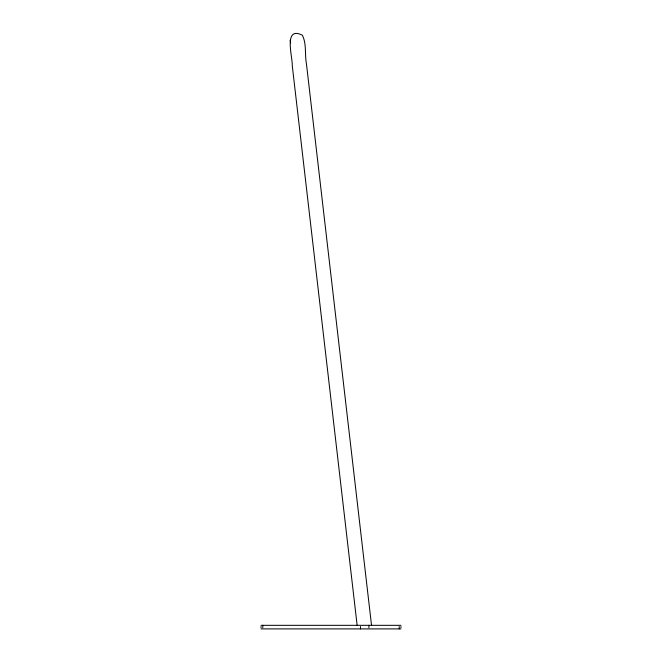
<?xml version="1.0" encoding="UTF-8"?>
<svg xmlns="http://www.w3.org/2000/svg" width="662" height="662" viewBox="0 0 662 662"><rect width="100%" height="100%" fill="white"/><g stroke="black" fill="none" stroke-linecap="round" stroke-linejoin="round"><path stroke-width="0.99" d="M357.141 625.325L292.232 65.381C292.654 57.155 283.121 25.611 302.335 35.194C306.738 43.733 304.636 54.383 306.432 63.742L371.531 625.325M261.035 625.325L400.965 625.325M261.035 628.9L400.965 628.9M290.138 40.25L290.635 42.881M400.965 626.517L400.965 627.708M399.219 626.517L399.219 628.9M368.899 625.325L368.899 627.708M360.476 626.517L360.476 628.9M262.781 625.325L262.781 627.708M261.035 626.517L261.035 627.708"/></g></svg>
